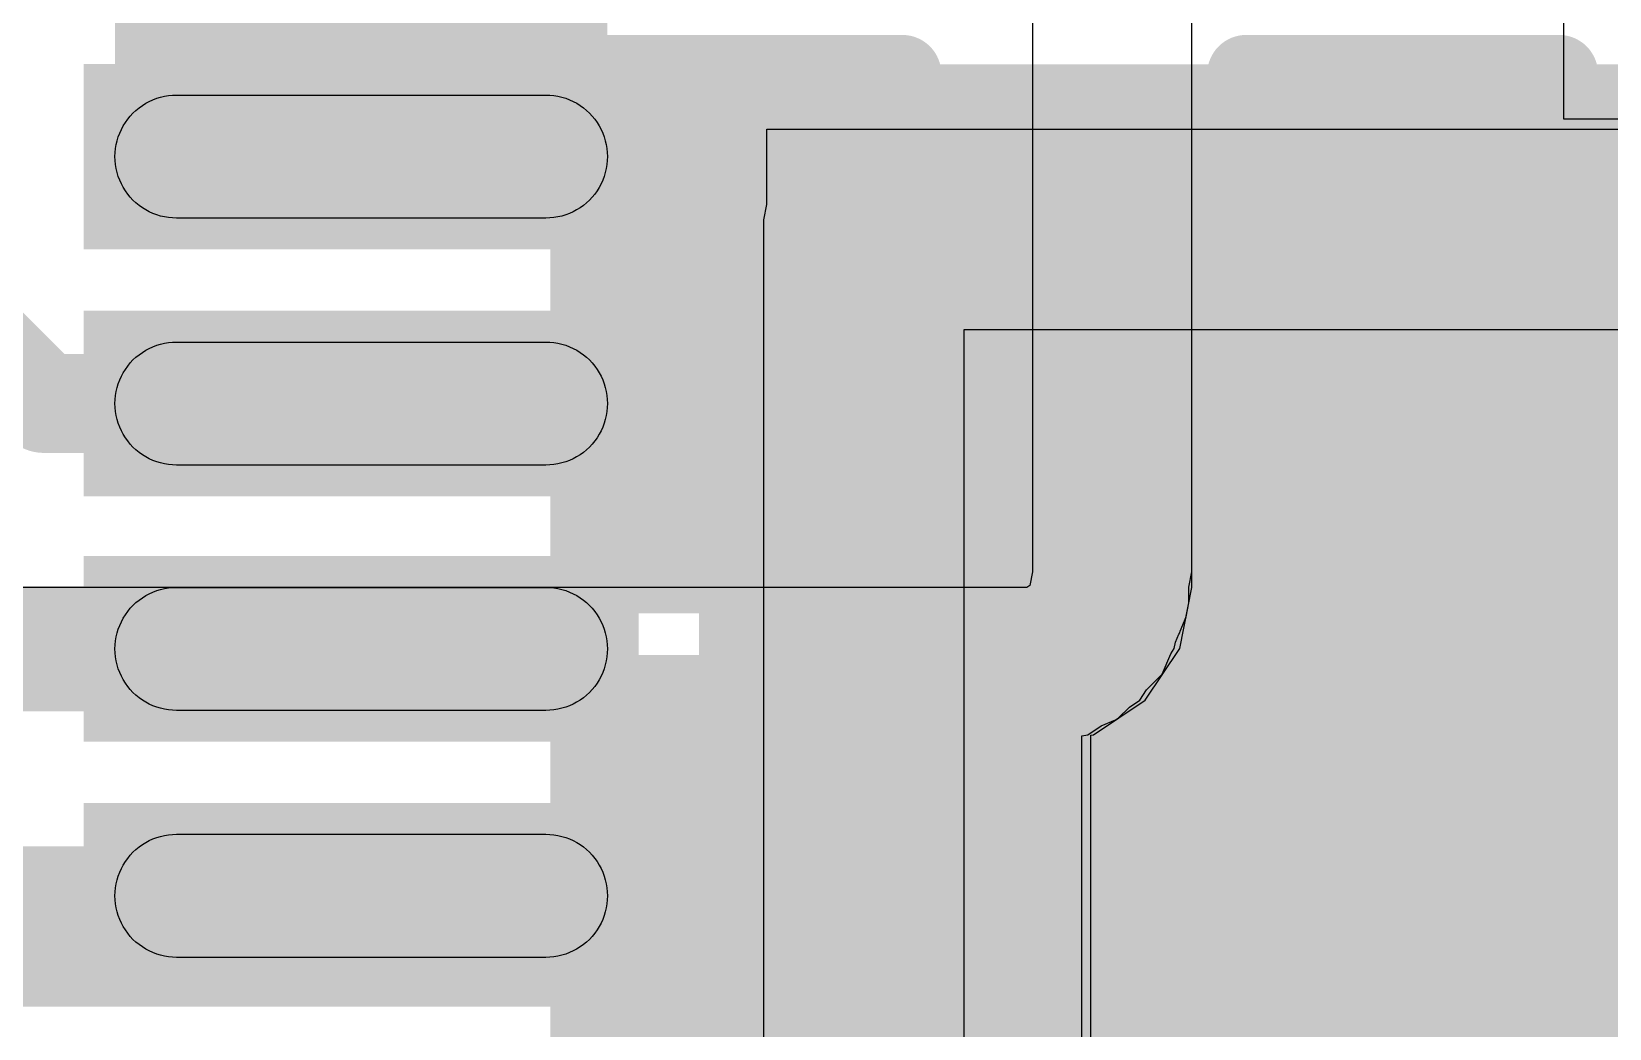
# Model space of a CAD drawing. Header units: inches. Extents: x 0 to 5271, y 0 to 5417.
# Drawn here: x 127.371 to 129.934, y 85.605 to 87.225 of the extents above; entities that cross this region are included whole.
import ezdxf

# ---------------------------------------------------------------- set-up
doc = ezdxf.new("R2010")
doc.units = ezdxf.units.IN
for name, color, linetype in [('Bottom Layer', 5, 'Continuous'), ('Bottom Paste', 16, 'Continuous'), ('Bottom Solder', 6, 'Continuous'), ('Top Layer', 1, 'Continuous'), ('Top Overlay', 2, 'Continuous'), ('Top Paste', 8, 'Continuous'), ('Top Solder', 216, 'Continuous')]:
    doc.layers.add(name, color=color, linetype=linetype)

# ---------------------------------------------------------------- blocks, each defined once
blk = doc.blocks.new('WQFN_40_EP_5X5__B_416')
at = {"layer": 'Bottom Layer'}
for points in [[(-1.9, 1.9), (1.9, 1.9), (1.9, -1.9), (-1.9, -1.9)], [(-1.9008, -2.0994), (-1.7008, -2.0994), (-1.7008, -2.8994), (-1.9008, -2.8994)], [(-1.4995, -2.0994), (-1.2995, -2.0994), (-1.2995, -2.8994), (-1.4995, -2.8994)], [(-1.1007, -2.0994), (-0.9007, -2.0994), (-0.9007, -2.8994), (-1.1007, -2.8994)], [(-0.6994, -2.0994), (-0.4994, -2.0994), (-0.4994, -2.8994), (-0.6994, -2.8994)]]:
    blk.add_hatch(color=5, dxfattribs=at).paths.add_polyline_path(points)
at = {"layer": 'Bottom Solder'}
for points in [[(-1.9508, 1.9508), (1.9508, 1.9508), (1.9508, -1.9508), (-1.9508, -1.9508)], [(-1.9516, -2.0486), (-1.65, -2.0486), (-1.65, -2.9502), (-1.9516, -2.9502)], [(-1.5503, -2.0486), (-1.2487, -2.0486), (-1.2487, -2.9502), (-1.5503, -2.9502)], [(-1.1515, -2.0486), (-0.8499, -2.0486), (-0.8499, -2.9502), (-1.1515, -2.9502)], [(-0.7502, -2.0486), (-0.4486, -2.0486), (-0.4486, -2.9502), (-0.7502, -2.9502)]]:
    blk.add_hatch(color=6, dxfattribs=at).paths.add_polyline_path(points)
at = {"layer": 'Bottom Paste'}
for p, q in [((-1.52, -1.52), (-1.52, 1.52)), ((1.52, -1.52), (-1.52, -1.52)), ((-1.8267, -2.1028), (-1.8204, -2.1013)), ((-1.8204, -2.1013), (-1.8139, -2.1002)), ((-1.8139, -2.1002), (-1.8074, -2.0996)), ((-1.8074, -2.0996), (-1.8009, -2.0994)), ((-1.8009, -2.0994), (-1.7943, -2.0996)), ((-1.7943, -2.0996), (-1.7878, -2.1002)), ((-1.7878, -2.1002), (-1.7814, -2.1013)), ((-1.7814, -2.1013), (-1.775, -2.1028)), ((-1.4254, -2.1028), (-1.419, -2.1013)), ((-1.419, -2.1013), (-1.4126, -2.1002)), ((-1.4126, -2.1002), (-1.4061, -2.0996)), ((-1.4061, -2.0996), (-1.3995, -2.0994)), ((-1.3995, -2.0994), (-1.393, -2.0996)), ((-1.393, -2.0996), (-1.3865, -2.1002)), ((-1.3865, -2.1002), (-1.38, -2.1013)), ((-1.38, -2.1013), (-1.3737, -2.1028)), ((-1.0266, -2.1028), (-1.0203, -2.1013)), ((-1.0203, -2.1013), (-1.0138, -2.1002)), ((-1.0138, -2.1002), (-1.0073, -2.0996)), ((-1.0073, -2.0996), (-1.0008, -2.0994)), ((-1.0008, -2.0994), (-0.9942, -2.0996)), ((-0.9942, -2.0996), (-0.9877, -2.1002)), ((-0.9877, -2.1002), (-0.9813, -2.1013)), ((-0.9813, -2.1013), (-0.9749, -2.1028)), ((-0.6253, -2.1028), (-0.6189, -2.1013)), ((-0.6189, -2.1013), (-0.6125, -2.1002)), ((-0.6125, -2.1002), (-0.606, -2.0996)), ((-0.606, -2.0996), (-0.5994, -2.0994)), ((-0.5994, -2.0994), (-0.5929, -2.0996)), ((-0.5929, -2.0996), (-0.5864, -2.1002)), ((-0.5864, -2.1002), (-0.5799, -2.1013)), ((-0.5799, -2.1013), (-0.5736, -2.1028)), ((-1.8716, -2.1286), (-1.8668, -2.1242)), ((-1.8668, -2.1242), (-1.8617, -2.12)), ((-1.8617, -2.12), (-1.8564, -2.1162)), ((-1.8564, -2.1162), (-1.8508, -2.1127)), ((-1.8508, -2.1127), (-1.8451, -2.1097)), ((-1.8451, -2.1097), (-1.8391, -2.107)), ((-1.8391, -2.107), (-1.833, -2.1047)), ((-1.833, -2.1047), (-1.8267, -2.1028)), ((-1.775, -2.1028), (-1.7687, -2.1047)), ((-1.7687, -2.1047), (-1.7626, -2.107)), ((-1.7626, -2.107), (-1.7566, -2.1097)), ((-1.7566, -2.1097), (-1.7508, -2.1127)), ((-1.7508, -2.1127), (-1.7453, -2.1162)), ((-1.7453, -2.1162), (-1.74, -2.12)), ((-1.74, -2.12), (-1.7349, -2.1242)), ((-1.7349, -2.1242), (-1.7301, -2.1286)), ((-1.4703, -2.1286), (-1.4655, -2.1242)), ((-1.4655, -2.1242), (-1.4604, -2.12)), ((-1.4604, -2.12), (-1.4551, -2.1162)), ((-1.4551, -2.1162), (-1.4495, -2.1127)), ((-1.4495, -2.1127), (-1.4438, -2.1097)), ((-1.4438, -2.1097), (-1.4378, -2.107)), ((-1.4378, -2.107), (-1.4317, -2.1047)), ((-1.4317, -2.1047), (-1.4254, -2.1028)), ((-1.3737, -2.1028), (-1.3674, -2.1047)), ((-1.3674, -2.1047), (-1.3613, -2.107)), ((-1.3613, -2.107), (-1.3553, -2.1097)), ((-1.3553, -2.1097), (-1.3495, -2.1127)), ((-1.3495, -2.1127), (-1.344, -2.1162)), ((-1.344, -2.1162), (-1.3387, -2.12)), ((-1.3387, -2.12), (-1.3336, -2.1242)), ((-1.3336, -2.1242), (-1.3288, -2.1286)), ((-1.0715, -2.1286), (-1.0667, -2.1242)), ((-1.0667, -2.1242), (-1.0616, -2.12)), ((-1.0616, -2.12), (-1.0563, -2.1162)), ((-1.0563, -2.1162), (-1.0507, -2.1127)), ((-1.0507, -2.1127), (-1.045, -2.1097)), ((-1.045, -2.1097), (-1.039, -2.107)), ((-1.039, -2.107), (-1.0329, -2.1047)), ((-1.0329, -2.1047), (-1.0266, -2.1028)), ((-0.9749, -2.1028), (-0.9686, -2.1047)), ((-0.9686, -2.1047), (-0.9625, -2.107)), ((-0.9625, -2.107), (-0.9565, -2.1097)), ((-0.9565, -2.1097), (-0.9507, -2.1127)), ((-0.9507, -2.1127), (-0.9452, -2.1162)), ((-0.9452, -2.1162), (-0.9399, -2.12)), ((-0.9399, -2.12), (-0.9348, -2.1242)), ((-0.9348, -2.1242), (-0.93, -2.1286)), ((-0.6702, -2.1286), (-0.6654, -2.1242)), ((-0.6654, -2.1242), (-0.6603, -2.12)), ((-0.6603, -2.12), (-0.655, -2.1162)), ((-0.655, -2.1162), (-0.6494, -2.1127)), ((-0.6494, -2.1127), (-0.6437, -2.1097)), ((-0.6437, -2.1097), (-0.6377, -2.107)), ((-0.6377, -2.107), (-0.6316, -2.1047)), ((-0.6316, -2.1047), (-0.6253, -2.1028)), ((-0.5736, -2.1028), (-0.5673, -2.1047)), ((-0.5673, -2.1047), (-0.5612, -2.107)), ((-0.5612, -2.107), (-0.5552, -2.1097)), ((-0.5552, -2.1097), (-0.5494, -2.1127)), ((-0.5494, -2.1127), (-0.5439, -2.1162)), ((-0.5439, -2.1162), (-0.5386, -2.12)), ((-0.5386, -2.12), (-0.5335, -2.1242)), ((-0.5335, -2.1242), (-0.5287, -2.1286)), ((-1.8905, -2.1551), (-1.8875, -2.1493)), ((-1.8875, -2.1493), (-1.884, -2.1438)), ((-1.884, -2.1438), (-1.8802, -2.1385)), ((-1.8802, -2.1385), (-1.876, -2.1334)), ((-1.876, -2.1334), (-1.8716, -2.1286)), ((-1.7301, -2.1286), (-1.7257, -2.1334)), ((-1.7257, -2.1334), (-1.7215, -2.1385)), ((-1.7215, -2.1385), (-1.7177, -2.1438)), ((-1.7177, -2.1438), (-1.7142, -2.1494)), ((-1.7142, -2.1494), (-1.7112, -2.1551)), ((-1.4892, -2.1551), (-1.4862, -2.1493)), ((-1.4862, -2.1493), (-1.4827, -2.1438)), ((-1.4827, -2.1438), (-1.4789, -2.1385)), ((-1.4789, -2.1385), (-1.4747, -2.1334)), ((-1.4747, -2.1334), (-1.4703, -2.1286)), ((-1.3288, -2.1286), (-1.3244, -2.1334)), ((-1.3244, -2.1334), (-1.3202, -2.1385)), ((-1.3202, -2.1385), (-1.3164, -2.1438)), ((-1.3164, -2.1438), (-1.3129, -2.1494)), ((-1.3129, -2.1494), (-1.3099, -2.1551)), ((-1.0904, -2.1551), (-1.0874, -2.1493)), ((-1.0874, -2.1493), (-1.0839, -2.1438)), ((-1.0839, -2.1438), (-1.0801, -2.1385)), ((-1.0801, -2.1385), (-1.0759, -2.1334)), ((-1.0759, -2.1334), (-1.0715, -2.1286)), ((-0.93, -2.1286), (-0.9256, -2.1334)), ((-0.9256, -2.1334), (-0.9214, -2.1385)), ((-0.9214, -2.1385), (-0.9176, -2.1438)), ((-0.9176, -2.1438), (-0.9141, -2.1494)), ((-0.9141, -2.1494), (-0.9111, -2.1551)), ((-0.6891, -2.1551), (-0.6861, -2.1493)), ((-0.6861, -2.1493), (-0.6826, -2.1438)), ((-0.6826, -2.1438), (-0.6788, -2.1385)), ((-0.6788, -2.1385), (-0.6746, -2.1334)), ((-0.6746, -2.1334), (-0.6702, -2.1286)), ((-0.5287, -2.1286), (-0.5243, -2.1334)), ((-0.5243, -2.1334), (-0.5201, -2.1385)), ((-0.5201, -2.1385), (-0.5163, -2.1438)), ((-0.5163, -2.1438), (-0.5128, -2.1494)), ((-0.5128, -2.1494), (-0.5098, -2.1551)), ((-1.8989, -2.1799), (-1.8975, -2.1735)), ((-1.8975, -2.1735), (-1.8956, -2.1672)), ((-1.8956, -2.1672), (-1.8932, -2.1611)), ((-1.8932, -2.1611), (-1.8905, -2.1551)), ((-1.7112, -2.1551), (-1.7085, -2.1611)), ((-1.7085, -2.1611), (-1.7062, -2.1672)), ((-1.7062, -2.1672), (-1.7043, -2.1735)), ((-1.7043, -2.1735), (-1.7028, -2.1799)), ((-1.4976, -2.1799), (-1.4961, -2.1735)), ((-1.4961, -2.1735), (-1.4942, -2.1672)), ((-1.4942, -2.1672), (-1.4919, -2.1611)), ((-1.4919, -2.1611), (-1.4892, -2.1551)), ((-1.3099, -2.1551), (-1.3072, -2.1611)), ((-1.3072, -2.1611), (-1.3048, -2.1672)), ((-1.3048, -2.1672), (-1.3029, -2.1735)), ((-1.3029, -2.1735), (-1.3015, -2.1799)), ((-1.0988, -2.1799), (-1.0974, -2.1735)), ((-1.0974, -2.1735), (-1.0955, -2.1672)), ((-1.0955, -2.1672), (-1.0931, -2.1611)), ((-1.0931, -2.1611), (-1.0904, -2.1551)), ((-0.9111, -2.1551), (-0.9084, -2.1611)), ((-0.9084, -2.1611), (-0.9061, -2.1672)), ((-0.9061, -2.1672), (-0.9042, -2.1735)), ((-0.9042, -2.1735), (-0.9027, -2.1799)), ((-0.6975, -2.1799), (-0.696, -2.1735)), ((-0.696, -2.1735), (-0.6941, -2.1672)), ((-0.6941, -2.1672), (-0.6918, -2.1611)), ((-0.6918, -2.1611), (-0.6891, -2.1551)), ((-0.5098, -2.1551), (-0.5071, -2.1611)), ((-0.5071, -2.1611), (-0.5047, -2.1672)), ((-0.5047, -2.1672), (-0.5028, -2.1735)), ((-0.5028, -2.1735), (-0.5014, -2.1799)), ((-1.9009, -2.1994), (-1.9007, -2.1928)), ((-1.9009, -2.7994), (-1.9009, -2.1994)), ((-1.9007, -2.1928), (-1.9, -2.1863)), ((-1.9, -2.1863), (-1.8989, -2.1799)), ((-1.7028, -2.1799), (-1.7017, -2.1863)), ((-1.7017, -2.1863), (-1.7011, -2.1928)), ((-1.7011, -2.1928), (-1.7009, -2.1994)), ((-1.7009, -2.1994), (-1.7009, -2.7994)), ((-1.4995, -2.1994), (-1.4993, -2.1928)), ((-1.4995, -2.7994), (-1.4995, -2.1994)), ((-1.4993, -2.1928), (-1.4987, -2.1863)), ((-1.4987, -2.1863), (-1.4976, -2.1799)), ((-1.3015, -2.1799), (-1.3004, -2.1863)), ((-1.3004, -2.1863), (-1.3004, -2.1863)), ((-1.3004, -2.1863), (-1.2997, -2.1928)), ((-1.2997, -2.1928), (-1.2995, -2.1994)), ((-1.2995, -2.1994), (-1.2995, -2.7994)), ((-1.1008, -2.1994), (-1.1006, -2.1928)), ((-1.1008, -2.7994), (-1.1008, -2.1994)), ((-1.1006, -2.1928), (-1.0999, -2.1863)), ((-1.0999, -2.1863), (-1.0988, -2.1799)), ((-0.9027, -2.1799), (-0.9016, -2.1863)), ((-0.9016, -2.1863), (-0.901, -2.1928)), ((-0.901, -2.1928), (-0.9008, -2.1994)), ((-0.9008, -2.1994), (-0.9008, -2.7994)), ((-0.6994, -2.1994), (-0.6992, -2.1928)), ((-0.6994, -2.7994), (-0.6994, -2.1994)), ((-0.6992, -2.1928), (-0.6986, -2.1863)), ((-0.6986, -2.1863), (-0.6975, -2.1799)), ((-0.5014, -2.1799), (-0.5003, -2.1863)), ((-0.5003, -2.1863), (-0.5003, -2.1863)), ((-0.5003, -2.1863), (-0.4996, -2.1928)), ((-0.4996, -2.1928), (-0.4994, -2.1994)), ((-0.4994, -2.1994), (-0.4994, -2.7994)), ((-1.9007, -2.8059), (-1.9009, -2.7994)), ((-1.9, -2.8124), (-1.9007, -2.8059)), ((-1.8989, -2.8189), (-1.9, -2.8124)), ((-1.8975, -2.8252), (-1.8989, -2.8189)), ((-1.7028, -2.8189), (-1.7043, -2.8252)), ((-1.7017, -2.8124), (-1.7028, -2.8189)), ((-1.7011, -2.8059), (-1.7017, -2.8124)), ((-1.7009, -2.7994), (-1.7011, -2.8059)), ((-1.7011, -2.8059), (-1.7011, -2.8059)), ((-1.4993, -2.8059), (-1.4995, -2.7994)), ((-1.4987, -2.8124), (-1.4993, -2.8059)), ((-1.4976, -2.8189), (-1.4987, -2.8124)), ((-1.4961, -2.8252), (-1.4976, -2.8189)), ((-1.3015, -2.8189), (-1.3029, -2.8252)), ((-1.3004, -2.8124), (-1.3015, -2.8189)), ((-1.2997, -2.8059), (-1.3004, -2.8124)), ((-1.2995, -2.7994), (-1.2997, -2.8059)), ((-1.1006, -2.8059), (-1.1008, -2.7994)), ((-1.0999, -2.8124), (-1.1006, -2.8059)), ((-1.0988, -2.8189), (-1.0999, -2.8124)), ((-1.0974, -2.8252), (-1.0988, -2.8189)), ((-0.9027, -2.8189), (-0.9042, -2.8252)), ((-0.9016, -2.8124), (-0.9027, -2.8189)), ((-0.901, -2.8059), (-0.9016, -2.8124)), ((-0.9008, -2.7994), (-0.901, -2.8059)), ((-0.901, -2.8059), (-0.901, -2.8059)), ((-0.6992, -2.8059), (-0.6994, -2.7994)), ((-0.6986, -2.8124), (-0.6992, -2.8059)), ((-0.6975, -2.8189), (-0.6986, -2.8124)), ((-0.696, -2.8252), (-0.6975, -2.8189)), ((-0.5014, -2.8189), (-0.5028, -2.8252)), ((-0.5003, -2.8124), (-0.5014, -2.8189)), ((-0.4996, -2.8059), (-0.5003, -2.8124)), ((-0.4994, -2.7994), (-0.4996, -2.8059)), ((-1.8956, -2.8315), (-1.8975, -2.8252)), ((-1.8932, -2.8376), (-1.8956, -2.8315)), ((-1.8905, -2.8436), (-1.8932, -2.8376)), ((-1.8875, -2.8493), (-1.8905, -2.8436)), ((-1.7112, -2.8436), (-1.7142, -2.8494)), ((-1.7085, -2.8376), (-1.7112, -2.8436)), ((-1.7062, -2.8315), (-1.7085, -2.8376)), ((-1.7043, -2.8252), (-1.7062, -2.8315)), ((-1.4942, -2.8315), (-1.4961, -2.8252)), ((-1.4919, -2.8376), (-1.4942, -2.8315)), ((-1.4892, -2.8436), (-1.4919, -2.8376)), ((-1.4862, -2.8493), (-1.4892, -2.8436)), ((-1.3099, -2.8436), (-1.3129, -2.8494)), ((-1.3072, -2.8376), (-1.3099, -2.8436)), ((-1.3048, -2.8315), (-1.3072, -2.8376)), ((-1.3029, -2.8252), (-1.3048, -2.8315)), ((-1.0955, -2.8315), (-1.0974, -2.8252)), ((-1.0931, -2.8376), (-1.0955, -2.8315)), ((-1.0904, -2.8436), (-1.0931, -2.8376)), ((-1.0874, -2.8493), (-1.0904, -2.8436)), ((-0.9111, -2.8436), (-0.9141, -2.8494)), ((-0.9084, -2.8376), (-0.9111, -2.8436)), ((-0.9061, -2.8315), (-0.9084, -2.8376)), ((-0.9042, -2.8252), (-0.9061, -2.8315)), ((-0.6941, -2.8315), (-0.696, -2.8252)), ((-0.6918, -2.8376), (-0.6941, -2.8315)), ((-0.6891, -2.8436), (-0.6918, -2.8376)), ((-0.6861, -2.8493), (-0.6891, -2.8436)), ((-0.5098, -2.8436), (-0.5128, -2.8494)), ((-0.5071, -2.8376), (-0.5098, -2.8436)), ((-0.5047, -2.8315), (-0.5071, -2.8376)), ((-0.5028, -2.8252), (-0.5047, -2.8315)), ((-1.884, -2.8549), (-1.8875, -2.8493)), ((-1.8802, -2.8602), (-1.884, -2.8549)), ((-1.876, -2.8653), (-1.8802, -2.8602)), ((-1.8716, -2.8701), (-1.876, -2.8653)), ((-1.8668, -2.8745), (-1.8716, -2.8701)), ((-1.7301, -2.8701), (-1.7349, -2.8745)), ((-1.7257, -2.8653), (-1.7301, -2.8701)), ((-1.7215, -2.8602), (-1.7257, -2.8653)), ((-1.7177, -2.8549), (-1.7215, -2.8602)), ((-1.7142, -2.8494), (-1.7177, -2.8549)), ((-1.4827, -2.8549), (-1.4862, -2.8493)), ((-1.4789, -2.8602), (-1.4827, -2.8549)), ((-1.4747, -2.8653), (-1.4789, -2.8602)), ((-1.4703, -2.8701), (-1.4747, -2.8653)), ((-1.4655, -2.8745), (-1.4703, -2.8701)), ((-1.3288, -2.8701), (-1.3336, -2.8745)), ((-1.3244, -2.8653), (-1.3288, -2.8701)), ((-1.3202, -2.8602), (-1.3244, -2.8653)), ((-1.3164, -2.8549), (-1.3202, -2.8602)), ((-1.3129, -2.8494), (-1.3164, -2.8549)), ((-1.0839, -2.8549), (-1.0874, -2.8493)), ((-1.0801, -2.8602), (-1.0839, -2.8549)), ((-1.0759, -2.8653), (-1.0801, -2.8602)), ((-1.0715, -2.8701), (-1.0759, -2.8653)), ((-1.0667, -2.8745), (-1.0715, -2.8701)), ((-0.93, -2.8701), (-0.9348, -2.8745)), ((-0.9256, -2.8653), (-0.93, -2.8701)), ((-0.9214, -2.8602), (-0.9256, -2.8653)), ((-0.9176, -2.8549), (-0.9214, -2.8602)), ((-0.9141, -2.8494), (-0.9176, -2.8549)), ((-0.6826, -2.8549), (-0.6861, -2.8493)), ((-0.6788, -2.8602), (-0.6826, -2.8549)), ((-0.6746, -2.8653), (-0.6788, -2.8602)), ((-0.6702, -2.8701), (-0.6746, -2.8653)), ((-0.6654, -2.8745), (-0.6702, -2.8701)), ((-0.5287, -2.8701), (-0.5335, -2.8745)), ((-0.5243, -2.8653), (-0.5287, -2.8701)), ((-0.5201, -2.8602), (-0.5243, -2.8653)), ((-0.5163, -2.8549), (-0.5201, -2.8602)), ((-0.5128, -2.8494), (-0.5163, -2.8549)), ((-1.8617, -2.8787), (-1.8668, -2.8745)), ((-1.8564, -2.8825), (-1.8617, -2.8787)), ((-1.8509, -2.886), (-1.8564, -2.8825)), ((-1.8451, -2.889), (-1.8509, -2.886)), ((-1.8391, -2.8917), (-1.8451, -2.889)), ((-1.833, -2.8941), (-1.8391, -2.8917)), ((-1.8267, -2.896), (-1.833, -2.8941)), ((-1.8204, -2.8974), (-1.8267, -2.896)), ((-1.775, -2.896), (-1.7814, -2.8974)), ((-1.7687, -2.8941), (-1.775, -2.896)), ((-1.7626, -2.8917), (-1.7687, -2.8941)), ((-1.7566, -2.889), (-1.7626, -2.8917)), ((-1.7509, -2.886), (-1.7566, -2.889)), ((-1.7453, -2.8825), (-1.7509, -2.886)), ((-1.74, -2.8787), (-1.7453, -2.8825)), ((-1.7349, -2.8745), (-1.74, -2.8787)), ((-1.4604, -2.8787), (-1.4655, -2.8745)), ((-1.4551, -2.8825), (-1.4604, -2.8787)), ((-1.4496, -2.886), (-1.4551, -2.8825)), ((-1.4438, -2.889), (-1.4496, -2.886)), ((-1.4378, -2.8917), (-1.4438, -2.889)), ((-1.4317, -2.8941), (-1.4378, -2.8917)), ((-1.4254, -2.896), (-1.4317, -2.8941)), ((-1.419, -2.8974), (-1.4254, -2.896)), ((-1.3737, -2.896), (-1.38, -2.8974)), ((-1.3674, -2.8941), (-1.3737, -2.896)), ((-1.3613, -2.8917), (-1.3674, -2.8941)), ((-1.3553, -2.889), (-1.3613, -2.8917)), ((-1.3496, -2.886), (-1.3553, -2.889)), ((-1.344, -2.8825), (-1.3496, -2.886)), ((-1.3387, -2.8787), (-1.344, -2.8825)), ((-1.3336, -2.8745), (-1.3387, -2.8787)), ((-1.0616, -2.8787), (-1.0667, -2.8745)), ((-1.0563, -2.8825), (-1.0616, -2.8787)), ((-1.0508, -2.886), (-1.0563, -2.8825)), ((-1.045, -2.889), (-1.0508, -2.886)), ((-1.039, -2.8917), (-1.045, -2.889)), ((-1.0329, -2.8941), (-1.039, -2.8917)), ((-1.0266, -2.896), (-1.0329, -2.8941)), ((-1.0203, -2.8974), (-1.0266, -2.896)), ((-0.9749, -2.896), (-0.9813, -2.8974)), ((-0.9686, -2.8941), (-0.9749, -2.896)), ((-0.9625, -2.8917), (-0.9686, -2.8941)), ((-0.9565, -2.889), (-0.9625, -2.8917)), ((-0.9508, -2.886), (-0.9565, -2.889)), ((-0.9452, -2.8825), (-0.9508, -2.886)), ((-0.9399, -2.8787), (-0.9452, -2.8825)), ((-0.9348, -2.8745), (-0.9399, -2.8787)), ((-0.6603, -2.8787), (-0.6654, -2.8745)), ((-0.655, -2.8825), (-0.6603, -2.8787)), ((-0.6495, -2.886), (-0.655, -2.8825)), ((-0.6437, -2.889), (-0.6495, -2.886)), ((-0.6377, -2.8917), (-0.6437, -2.889)), ((-0.6316, -2.8941), (-0.6377, -2.8917)), ((-0.6253, -2.896), (-0.6316, -2.8941)), ((-0.6189, -2.8974), (-0.6253, -2.896)), ((-0.5736, -2.896), (-0.5799, -2.8974)), ((-0.5673, -2.8941), (-0.5736, -2.896)), ((-0.5612, -2.8917), (-0.5673, -2.8941)), ((-0.5552, -2.889), (-0.5612, -2.8917)), ((-0.5495, -2.886), (-0.5552, -2.889)), ((-0.5439, -2.8825), (-0.5495, -2.886)), ((-0.5386, -2.8787), (-0.5439, -2.8825)), ((-0.5335, -2.8745), (-0.5386, -2.8787)), ((-1.8139, -2.8985), (-1.8204, -2.8974)), ((-1.8074, -2.8992), (-1.8139, -2.8985)), ((-1.8009, -2.8994), (-1.8074, -2.8992)), ((-1.7943, -2.8992), (-1.8009, -2.8994)), ((-1.7878, -2.8985), (-1.7943, -2.8992)), ((-1.7814, -2.8974), (-1.7878, -2.8985)), ((-1.4126, -2.8985), (-1.419, -2.8974)), ((-1.4061, -2.8992), (-1.4126, -2.8985)), ((-1.3995, -2.8994), (-1.4061, -2.8992)), ((-1.393, -2.8992), (-1.3995, -2.8994)), ((-1.3865, -2.8985), (-1.393, -2.8992)), ((-1.38, -2.8974), (-1.3865, -2.8985)), ((-1.0138, -2.8985), (-1.0203, -2.8974)), ((-1.0073, -2.8992), (-1.0138, -2.8985)), ((-1.0008, -2.8994), (-1.0073, -2.8992)), ((-0.9942, -2.8992), (-1.0008, -2.8994)), ((-0.9877, -2.8985), (-0.9942, -2.8992)), ((-0.9813, -2.8974), (-0.9877, -2.8985)), ((-0.6125, -2.8985), (-0.6189, -2.8974)), ((-0.606, -2.8992), (-0.6125, -2.8985)), ((-0.5994, -2.8994), (-0.606, -2.8992)), ((-0.5929, -2.8992), (-0.5994, -2.8994)), ((-0.5864, -2.8985), (-0.5929, -2.8992)), ((-0.5799, -2.8974), (-0.5864, -2.8985))]:
    blk.add_line(p, q, dxfattribs=at)
blk = doc.blocks.new('CAP_0402_573')
at = {"layer": 'Top Layer'}
for points in [[(-0.6985, -0.3175), (-0.6985, 0.3175), (-0.2413, 0.3175), (-0.2413, -0.3175)], [(0.2413, -0.3175), (0.2413, 0.3175), (0.6985, 0.3175), (0.6985, -0.3175)]]:
    blk.add_hatch(color=1, dxfattribs=at).paths.add_polyline_path(points)
at = {"layer": 'Top Paste'}
for points in [[(-0.6985, -0.3175), (-0.6985, 0.3175), (-0.2413, 0.3175), (-0.2413, -0.3175)], [(0.2413, -0.3175), (0.2413, 0.3175), (0.6985, 0.3175), (0.6985, -0.3175)]]:
    blk.add_hatch(color=8, dxfattribs=at).paths.add_polyline_path(points)
at = {"layer": 'Top Solder'}
for points in [[(-0.7585, -0.3775), (-0.7585, 0.3775), (-0.1813, 0.3775), (-0.1813, -0.3775)], [(0.1813, -0.3775), (0.1813, 0.3775), (0.7585, 0.3775), (0.7585, -0.3775)]]:
    blk.add_hatch(color=216, dxfattribs=at).paths.add_polyline_path(points)
at = {"layer": 'Top Overlay'}
for points in [[(-0.7874, 0.4064, 0.127, 0.127, 0), (-0.7874, -0.4064, 0.127, 0.127, 0)], [(-0.2794, 0.4064, 0.127, 0.127, 0), (-0.7874, 0.4064, 0.127, 0.127, 0)], [(0.7874, 0.4064, 0.127, 0.127, 0), (0.2794, 0.4064, 0.127, 0.127, 0)], [(0.7874, 0.4064, 0.127, 0.127, 0), (0.7874, -0.4064, 0.127, 0.127, 0)], [(-0.2794, -0.4064, 0.127, 0.127, 0), (-0.7874, -0.4064, 0.127, 0.127, 0)], [(0.7874, -0.4064, 0.127, 0.127, 0), (0.2794, -0.4064, 0.127, 0.127, 0)]]:
    blk.add_lwpolyline(points, format="xyseb", dxfattribs=at)
for points in [[(-0.8192, 0.4064, 0.0635, 0.0635, 1), (-0.7557, 0.4064, 0.0635, 0.0635, 1)], [(-0.8192, 0.4064, 0.0635, 0.0635, 1), (-0.7557, 0.4064, 0.0635, 0.0635, 1)], [(-0.3112, 0.4064, 0.0635, 0.0635, 1), (-0.2477, 0.4064, 0.0635, 0.0635, 1)], [(0.2476, 0.4064, 0.0635, 0.0635, 1), (0.3111, 0.4064, 0.0635, 0.0635, 1)], [(0.7556, 0.4064, 0.0635, 0.0635, 1), (0.8191, 0.4064, 0.0635, 0.0635, 1)], [(0.7556, 0.4064, 0.0635, 0.0635, 1), (0.8191, 0.4064, 0.0635, 0.0635, 1)], [(-0.8192, -0.4064, 0.0635, 0.0635, 1), (-0.7557, -0.4064, 0.0635, 0.0635, 1)], [(-0.8192, -0.4064, 0.0635, 0.0635, 1), (-0.7557, -0.4064, 0.0635, 0.0635, 1)], [(-0.3112, -0.4064, 0.0635, 0.0635, 1), (-0.2477, -0.4064, 0.0635, 0.0635, 1)], [(0.2476, -0.4064, 0.0635, 0.0635, 1), (0.3111, -0.4064, 0.0635, 0.0635, 1)], [(0.7556, -0.4064, 0.0635, 0.0635, 1), (0.8191, -0.4064, 0.0635, 0.0635, 1)], [(0.7556, -0.4064, 0.0635, 0.0635, 1), (0.8191, -0.4064, 0.0635, 0.0635, 1)]]:
    blk.add_lwpolyline(points, format="xyseb", close=True, dxfattribs=at)
blk = doc.blocks.new('CAP_0402_579')
at = {"layer": 'Top Layer'}
for points in [[(-0.6985, -0.3175), (-0.6985, 0.3175), (-0.2413, 0.3175), (-0.2413, -0.3175)], [(0.2413, -0.3175), (0.2413, 0.3175), (0.6985, 0.3175), (0.6985, -0.3175)]]:
    blk.add_hatch(color=1, dxfattribs=at).paths.add_polyline_path(points)
at = {"layer": 'Top Paste'}
for points in [[(-0.6985, -0.3175), (-0.6985, 0.3175), (-0.2413, 0.3175), (-0.2413, -0.3175)], [(0.2413, -0.3175), (0.2413, 0.3175), (0.6985, 0.3175), (0.6985, -0.3175)]]:
    blk.add_hatch(color=8, dxfattribs=at).paths.add_polyline_path(points)
at = {"layer": 'Top Solder'}
for points in [[(-0.7585, -0.3775), (-0.7585, 0.3775), (-0.1813, 0.3775), (-0.1813, -0.3775)], [(0.1813, -0.3775), (0.1813, 0.3775), (0.7585, 0.3775), (0.7585, -0.3775)]]:
    blk.add_hatch(color=216, dxfattribs=at).paths.add_polyline_path(points)
at = {"layer": 'Top Overlay'}
for points in [[(-0.7874, 0.4064, 0.127, 0.127, 0), (-0.7874, -0.4064, 0.127, 0.127, 0)], [(-0.2794, 0.4064, 0.127, 0.127, 0), (-0.7874, 0.4064, 0.127, 0.127, 0)], [(0.7874, 0.4064, 0.127, 0.127, 0), (0.2794, 0.4064, 0.127, 0.127, 0)], [(0.7874, 0.4064, 0.127, 0.127, 0), (0.7874, -0.4064, 0.127, 0.127, 0)], [(-0.2794, -0.4064, 0.127, 0.127, 0), (-0.7874, -0.4064, 0.127, 0.127, 0)], [(0.7874, -0.4064, 0.127, 0.127, 0), (0.2794, -0.4064, 0.127, 0.127, 0)]]:
    blk.add_lwpolyline(points, format="xyseb", dxfattribs=at)
for points in [[(-0.8192, 0.4064, 0.0635, 0.0635, 1), (-0.7557, 0.4064, 0.0635, 0.0635, 1)], [(-0.8192, 0.4064, 0.0635, 0.0635, 1), (-0.7557, 0.4064, 0.0635, 0.0635, 1)], [(-0.3112, 0.4064, 0.0635, 0.0635, 1), (-0.2477, 0.4064, 0.0635, 0.0635, 1)], [(0.2476, 0.4064, 0.0635, 0.0635, 1), (0.3111, 0.4064, 0.0635, 0.0635, 1)], [(0.7556, 0.4064, 0.0635, 0.0635, 1), (0.8191, 0.4064, 0.0635, 0.0635, 1)], [(0.7556, 0.4064, 0.0635, 0.0635, 1), (0.8191, 0.4064, 0.0635, 0.0635, 1)], [(-0.8192, -0.4064, 0.0635, 0.0635, 1), (-0.7557, -0.4064, 0.0635, 0.0635, 1)], [(-0.8192, -0.4064, 0.0635, 0.0635, 1), (-0.7557, -0.4064, 0.0635, 0.0635, 1)], [(-0.3112, -0.4064, 0.0635, 0.0635, 1), (-0.2477, -0.4064, 0.0635, 0.0635, 1)], [(0.2476, -0.4064, 0.0635, 0.0635, 1), (0.3111, -0.4064, 0.0635, 0.0635, 1)], [(0.7556, -0.4064, 0.0635, 0.0635, 1), (0.8191, -0.4064, 0.0635, 0.0635, 1)], [(0.7556, -0.4064, 0.0635, 0.0635, 1), (0.8191, -0.4064, 0.0635, 0.0635, 1)]]:
    blk.add_lwpolyline(points, format="xyseb", close=True, dxfattribs=at)

msp = doc.modelspace()

# ---------------------------------------------------------------- hatches: boundary and pattern name
at = {"layer": 'Bottom Layer'}
msp.add_hatch(color=5, dxfattribs=at).paths.add_polyline_path([(127.5068, 86.9443), (128.3068, 86.9443), (128.3068, 88.2722), (127.5068, 88.2722)])

# ---------------------------------------------------------------- linework, layer by layer
for p, q in [((128.5658, 86.9443), (128.5658, 87.0665)), ((128.5658, 87.0665), (132.2515, 87.0665)), ((128.5608, 86.9192), (128.5658, 86.9443)), ((128.5608, 86.668), (128.5608, 86.9192)), ((128.5608, 86.2667), (128.5608, 86.668)), ((128.5608, 85.8679), (128.5608, 86.2667)), ((128.5608, 85.4666), (128.5608, 85.8679))]:
    msp.add_line(p, q, dxfattribs=at)
for points in [[(127.2486, 86.7637, 0.1608, 0.1608, 0), (127.3917, 86.6207, 0.1608, 0.1608, 0)], [(127.3917, 86.6207, 0.1608, 0.1608, 0), (127.9068, 86.6207, 0.1608, 0.1608, 0)], [(127.1399, 86.2219, 0.2032, 0.2032, 0), (127.9068, 86.2219, 0.2032, 0.2032, 0)], [(126.7832, 85.8206, 0.1608, 0.1608, 0), (127.9068, 85.8206, 0.1608, 0.1608, 0)]]:
    msp.add_lwpolyline(points, format="xyseb", dxfattribs=at)
for points in [[(127.3515, 86.6207, 0.0804, 0.0804, 1), (127.4319, 86.6207, 0.0804, 0.0804, 1)], [(127.3515, 86.6207, 0.0804, 0.0804, 1), (127.4319, 86.6207, 0.0804, 0.0804, 1)], [(127.8666, 86.6207, 0.0804, 0.0804, 1), (127.947, 86.6207, 0.0804, 0.0804, 1)], [(127.856, 86.2219, 0.1016, 0.1016, 1), (127.9576, 86.2219, 0.1016, 0.1016, 1)], [(127.8666, 85.8206, 0.0804, 0.0804, 1), (127.947, 85.8206, 0.0804, 0.0804, 1)]]:
    msp.add_lwpolyline(points, format="xyseb", close=True, dxfattribs=at)
at = {"layer": 'Top Layer'}
for p, q in [((128.9972, 88.4307), (128.9972, 86.3472)), ((129.2562, 86.3217), (129.2562, 88.3605)), ((129.2562, 86.3472), (129.2562, 88.3595)), ((129.8599, 88.3605), (129.8599, 87.0831)), ((129.8599, 87.0831), (133.6027, 87.0831)), ((128.9972, 86.3472), (128.9928, 86.3247)), ((129.2512, 86.3222), (129.2562, 86.3472)), ((128.9883, 86.3217), (127.1721, 86.3217)), ((128.9928, 86.3247), (128.9883, 86.3217)), ((129.2365, 86.2226), (129.2562, 86.3217)), ((129.2512, 86.2967), (129.2512, 86.3222)), ((129.2468, 86.2742), (129.2512, 86.2967)), ((129.2365, 86.2481), (129.237, 86.2506)), ((129.237, 86.2506), (129.2468, 86.2742)), ((129.2275, 86.2226), (129.2295, 86.2326)), ((129.2295, 86.2326), (129.2351, 86.246)), ((129.2351, 86.246), (129.2365, 86.2481)), ((129.1804, 86.1386), (129.2365, 86.2226)), ((129.2081, 86.1808), (129.2219, 86.2141)), ((129.2219, 86.2141), (129.2275, 86.2226)), ((129.1826, 86.1553), (129.2081, 86.1808)), ((129.1714, 86.1386), (129.1826, 86.1553)), ((129.0963, 86.0824), (129.1804, 86.1386)), ((129.1366, 86.1094), (129.1547, 86.1274)), ((129.1547, 86.1274), (129.1714, 86.1386)), ((129.0874, 86.0824), (129.1086, 86.0966)), ((129.1086, 86.0966), (129.1322, 86.1064)), ((129.1322, 86.1064), (129.1366, 86.1094)), ((129.1366, 86.1094), (129.1366, 86.1094)), ((129.0777, 86.0805), (129.0874, 86.0824)), ((129.0777, 85.1704), (129.0777, 86.0805)), ((129.0918, 86.0815), (129.0963, 86.0824)), ((129.0918, 83.2068), (129.0918, 86.0815))]:
    msp.add_line(p, q, dxfattribs=at)
msp.add_lwpolyline([(127.038, 85.7419, 0.2032, 0.2032, 0), (128.5951, 85.7419, 0.2032, 0.2032, 0)], format="xyseb", dxfattribs=at)
msp.add_lwpolyline([(128.5443, 85.7419, 0.1016, 0.1016, 1), (128.6459, 85.7419, 0.1016, 0.1016, 1)], format="xyseb", close=True, dxfattribs=at)

# ---------------------------------------------------------------- block references
for name, p, rotation in [('WQFN_40_EP_5X5__B_416', (130.4062, 85.2211), 270), ('CAP_0402_579', (129.0651, 86.7498), 180), ('CAP_0402_573', (129.065, 85.7419), 180)]:
    msp.add_blockref(name, p, dxfattribs=dict(rotation=rotation))

doc.saveas('drawing.dxf')
